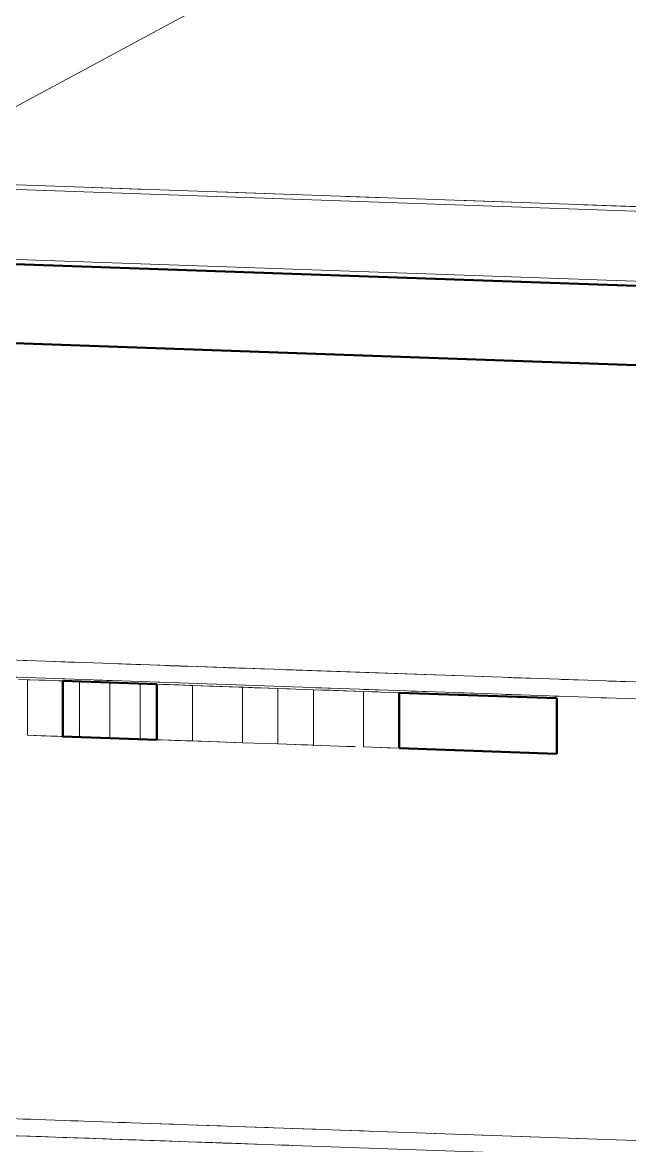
# Model space of a CAD drawing. Header units: metres. Extents: x 10 to 831, y 10 to 584.
# Drawn here: x 295.62 to 314.8, y 449.75 to 485.18 of the extents above; entities that cross this region are included whole.
import ezdxf

# ---------------------------------------------------------------- set-up
doc = ezdxf.new("R2010")
doc.units = ezdxf.units.M
for name, color, linetype, lineweight in [('CUT', 7, 'Continuous', 50), ('TXT', 7, 'Continuous', 18), ('VIS', 8, 'Continuous', 13)]:
    doc.layers.add(name, color=color, linetype=linetype, lineweight=lineweight)

msp = doc.modelspace()

# ---------------------------------------------------------------- linework, layer by layer
at = {"layer": 'CUT'}
for p, q in [((315, 476.877), (165, 482.127)), ((165, 479.627), (315, 474.377)), ((296.898, 462.661), (296.898, 464.411)), ((296.898, 464.411), (299.871, 464.307)), ((299.871, 464.307), (299.871, 462.557)), ((307.514, 462.289), (307.514, 464.039)), ((307.514, 464.039), (312.5, 463.864)), ((312.5, 463.864), (312.5, 462.115)), ((299.871, 462.557), (296.898, 462.661)), ((312.5, 462.115), (307.514, 462.289))]:
    msp.add_line(p, q, dxfattribs=at)
at = {"layer": 'TXT'}
msp.add_line((285, 476.927), (311, 490.927), dxfattribs=at)
at = {"layer": 'VIS'}
for p, q in [((315.846, 479.347), (162.902, 484.7)), ((161.15, 484.611), (318.85, 479.092)), ((318.85, 476.892), (161.15, 482.411)), ((315, 476.877), (165, 482.127)), ((315, 476.877), (165, 482.127)), ((315, 476.877), (165, 482.127)), ((297.823, 479.978), (299.575, 479.916)), ((301.828, 479.838), (303.58, 479.776)), ((165, 479.627), (314.75, 474.385)), ((165, 479.627), (314.75, 474.385)), ((315, 474.377), (165, 479.627)), ((305.833, 479.697), (307.085, 479.654)), ((309.338, 479.575), (311.09, 479.514)), ((313.343, 479.435), (315.096, 479.373)), ((297.322, 477.495), (298.073, 477.469)), ((301.328, 477.356), (302.078, 477.329)), ((305.333, 477.215), (306.084, 477.189)), ((309.338, 477.075), (310.089, 477.048)), ((313.343, 476.934), (313.593, 476.926)), ((295.642, 475.055), (295.892, 475.046)), ((296.523, 475.024), (295.773, 475.049)), ((295.861, 475.047), (296.111, 475.038)), ((296.023, 475.041), (296.773, 475.014)), ((296.335, 475.03), (296.585, 475.021)), ((296.351, 475.029), (300.602, 474.88)), ((296.643, 475.019), (296.893, 475.01)), ((297.203, 475), (298.454, 474.956)), ((298.022, 474.971), (297.273, 474.997)), ((297.522, 474.988), (298.272, 474.962)), ((297.551, 474.987), (299.3, 474.926)), ((297.644, 474.984), (297.894, 474.976)), ((297.836, 474.978), (298.086, 474.969)), ((297.861, 474.976), (298.111, 474.968)), ((298.645, 474.949), (299.396, 474.923)), ((299.522, 474.918), (298.772, 474.945)), ((298.836, 474.942), (299.086, 474.933)), ((298.877, 474.941), (299.627, 474.915)), ((299.128, 474.933), (298.899, 474.94)), ((299.022, 474.936), (299.771, 474.909)), ((299.705, 474.912), (300.957, 474.869)), ((299.861, 474.906), (300.111, 474.898)), ((300.147, 474.897), (300.397, 474.888)), ((300.337, 474.89), (300.587, 474.881)), ((300.541, 474.883), (300.791, 474.874)), ((300.96, 474.868), (300.731, 474.876)), ((301.021, 474.866), (300.771, 474.875)), ((300.976, 474.868), (301.226, 474.859)), ((301.021, 474.866), (301.271, 474.858)), ((301.049, 474.865), (302.798, 474.804)), ((301.148, 474.861), (301.398, 474.853)), ((301.337, 474.855), (301.587, 474.846)), ((301.352, 474.855), (302.103, 474.828)), ((301.725, 474.841), (301.976, 474.832)), ((301.862, 474.837), (302.112, 474.828)), ((301.877, 474.836), (302.127, 474.827)), ((302.149, 474.827), (302.399, 474.818)), ((302.207, 474.824), (303.458, 474.781)), ((303.02, 474.796), (302.27, 474.822)), ((302.52, 474.813), (303.27, 474.788)), ((302.541, 474.813), (303.789, 474.769)), ((303.25, 474.788), (302.563, 474.812)), ((302.837, 474.803), (303.087, 474.793)), ((302.853, 474.802), (303.603, 474.776)), ((303.15, 474.791), (303.4, 474.783)), ((303.362, 474.784), (304.112, 474.758)), ((303.367, 474.784), (304.117, 474.757)), ((304.519, 474.743), (303.769, 474.77)), ((303.837, 474.768), (304.088, 474.759)), ((304.019, 474.761), (304.769, 474.735)), ((304.353, 474.75), (305.103, 474.723)), ((304.474, 474.745), (304.724, 474.736)), ((304.547, 474.743), (306.296, 474.682)), ((304.651, 474.739), (304.902, 474.73)), ((304.709, 474.737), (305.96, 474.693)), ((304.838, 474.733), (305.088, 474.724)), ((304.877, 474.731), (305.127, 474.722)), ((305.039, 474.726), (306.288, 474.682)), ((305.363, 474.714), (305.613, 474.706)), ((305.519, 474.709), (306.268, 474.683)), ((305.652, 474.704), (305.903, 474.695)), ((306.019, 474.691), (305.769, 474.7)), ((305.853, 474.697), (306.604, 474.671)), ((305.867, 474.697), (306.617, 474.67)), ((306.339, 474.68), (306.589, 474.671)), ((306.653, 474.669), (306.904, 474.66)), ((306.974, 474.658), (307.224, 474.649)), ((307.113, 474.653), (307.363, 474.644)), ((307.212, 474.649), (308.462, 474.606)), ((307.518, 474.639), (307.268, 474.648)), ((307.338, 474.645), (307.588, 474.636)), ((307.354, 474.644), (313.105, 474.443)), ((307.363, 474.644), (307.613, 474.635)), ((307.518, 474.639), (307.768, 474.63)), ((307.655, 474.634), (307.905, 474.625)), ((307.73, 474.631), (307.98, 474.623)), ((307.868, 474.627), (308.618, 474.6)), ((307.878, 474.626), (308.128, 474.618)), ((308.037, 474.62), (308.787, 474.594)), ((308.045, 474.62), (309.794, 474.559)), ((308.656, 474.599), (309.406, 474.572)), ((309.517, 474.568), (308.767, 474.595)), ((308.839, 474.593), (309.089, 474.584)), ((309.017, 474.586), (309.267, 474.577)), ((309.363, 474.574), (309.613, 474.566)), ((309.714, 474.562), (310.964, 474.518)), ((309.839, 474.558), (310.089, 474.548)), ((309.868, 474.557), (310.618, 474.53)), ((310.157, 474.546), (310.407, 474.538)), ((311.017, 474.516), (310.266, 474.543)), ((310.378, 474.538), (311.128, 474.512)), ((310.516, 474.534), (311.266, 474.507)), ((310.536, 474.533), (311.286, 474.507)), ((310.61, 474.531), (310.86, 474.522)), ((310.839, 474.523), (311.089, 474.514)), ((311.159, 474.511), (311.409, 474.502)), ((311.363, 474.504), (311.613, 474.495)), ((312.515, 474.464), (311.766, 474.49)), ((311.868, 474.486), (313.118, 474.442)), ((311.885, 474.486), (312.135, 474.477)), ((312.016, 474.481), (312.765, 474.455)), ((312.042, 474.48), (313.292, 474.437)), ((312.159, 474.476), (312.41, 474.467)), ((312.216, 474.474), (313.466, 474.431)), ((312.34, 474.47), (312.59, 474.461)), ((312.608, 474.461), (312.858, 474.452)), ((312.864, 474.452), (313.614, 474.425)), ((312.883, 474.451), (313.133, 474.442)), ((312.972, 474.447), (313.222, 474.439)), ((313.034, 474.445), (314.284, 474.402)), ((313.16, 474.441), (313.911, 474.415)), ((313.234, 474.438), (313.484, 474.43)), ((314.015, 474.411), (313.265, 474.438)), ((313.341, 474.435), (313.59, 474.426)), ((313.378, 474.433), (314.128, 474.407)), ((30, 474.352), (450, 459.652)), ((313.856, 474.417), (314.606, 474.39)), ((313.881, 474.416), (330.597, 473.831)), ((314.015, 474.411), (314.264, 474.403)), ((314.369, 474.399), (315.119, 474.373)), ((314.662, 474.389), (314.912, 474.38)), ((450, 459.117), (30, 473.817)), ((295.895, 465.046), (295.645, 465.054)), ((297.296, 464.996), (296.609, 465.021)), ((297.394, 464.993), (297.144, 465.002)), ((299.128, 464.933), (298.441, 464.957)), ((298.894, 464.941), (298.644, 464.949)), ((299.432, 464.921), (299.201, 464.929)), ((300.394, 464.888), (299.643, 464.914)), ((300.96, 464.868), (300.273, 464.892)), ((300.812, 464.873), (300.582, 464.881)), ((301.892, 464.836), (301.143, 464.862)), ((295.395, 464.528), (295.645, 464.519)), ((302.193, 464.825), (301.963, 464.833)), ((302.792, 464.804), (302.105, 464.828)), ((303.392, 464.783), (302.642, 464.81)), ((303.574, 464.777), (302.884, 464.801)), ((304.624, 464.74), (303.937, 464.764)), ((304.891, 464.731), (304.142, 464.757)), ((304.956, 464.728), (304.265, 464.752)), ((308.615, 464.6), (304.624, 464.74)), ((306.739, 464.666), (305.625, 464.705)), ((306.39, 464.678), (305.641, 464.704)), ((307.39, 464.643), (307.14, 464.652)), ((308.076, 464.619), (307.407, 464.642)), ((308.889, 464.591), (308.639, 464.6)), ((309.413, 464.572), (309.19, 464.58)), ((310.389, 464.538), (310.139, 464.547)), ((311.196, 464.51), (310.974, 464.518)), ((311.888, 464.486), (311.139, 464.512)), ((295.495, 464.459), (296.22, 464.434)), ((295.495, 464.459), (296.22, 464.434)), ((295.495, 464.459), (296.22, 464.434)), ((295.495, 464.459), (296.22, 464.434)), ((295.495, 464.459), (296.22, 464.434)), ((295.495, 464.459), (296.22, 464.434)), ((295.779, 464.45), (296.898, 464.411)), ((295.779, 462.7), (295.779, 464.45)), ((296.227, 464.434), (295.891, 464.446)), ((296.227, 464.434), (295.891, 464.446)), ((296.227, 464.434), (295.891, 464.446)), ((296.227, 464.434), (295.891, 464.446)), ((296.227, 464.434), (295.891, 464.446)), ((296.227, 464.434), (295.891, 464.446)), ((296.227, 464.434), (295.891, 464.446)), ((296.152, 464.437), (295.965, 464.443)), ((296.152, 464.437), (295.965, 464.443)), ((296.152, 464.437), (295.965, 464.443)), ((296.152, 464.437), (295.965, 464.443)), ((296.152, 464.437), (295.965, 464.443)), ((296.152, 464.437), (295.965, 464.443)), ((296.152, 464.437), (296.339, 464.43)), ((296.152, 464.437), (296.339, 464.43)), ((296.152, 464.437), (296.339, 464.43)), ((296.152, 464.437), (296.339, 464.43)), ((296.152, 464.437), (296.339, 464.43)), ((296.152, 464.437), (296.339, 464.43)), ((297, 464.406), (296.75, 464.416)), ((296.898, 464.411), (296.786, 464.414)), ((298.132, 464.367), (296.868, 464.412)), ((296.895, 464.476), (297.144, 464.466)), ((296.898, 464.411), (299.871, 464.307)), ((296.898, 462.661), (296.898, 464.411)), ((297, 464.406), (297.25, 464.398)), ((297.07, 464.404), (297.318, 464.395)), ((298.417, 464.357), (297.098, 464.404)), ((297.493, 464.389), (297.195, 464.4)), ((297.493, 464.389), (297.195, 464.4)), ((297.493, 464.389), (297.195, 464.4)), ((297.493, 464.389), (297.195, 464.4)), ((297.429, 464.392), (297.668, 464.384)), ((297.429, 462.642), (297.429, 464.392)), ((297.493, 464.389), (297.79, 464.379)), ((297.894, 464.44), (298.644, 464.414)), ((298.717, 464.346), (298.035, 464.37)), ((298.385, 464.358), (298.146, 464.366)), ((298.715, 464.346), (298.385, 464.358)), ((298.682, 464.348), (298.385, 464.358)), ((298.682, 464.348), (298.385, 464.358)), ((298.682, 464.348), (298.385, 464.358)), ((298.682, 464.348), (298.385, 464.358)), ((300.99, 464.267), (298.385, 464.358)), ((299.34, 464.325), (298.385, 464.358)), ((298.385, 464.358), (298.385, 462.609)), ((298.682, 464.348), (298.979, 464.337)), ((299.871, 464.307), (299.127, 464.332)), ((299.5, 464.319), (299.25, 464.328)), ((299.705, 464.312), (299.293, 464.327)), ((299.705, 464.312), (299.293, 464.327)), ((299.705, 464.312), (299.293, 464.327)), ((299.705, 464.312), (299.293, 464.327)), ((299.705, 464.312), (299.293, 464.327)), ((299.705, 464.312), (299.293, 464.327)), ((299.823, 464.308), (299.34, 464.325)), ((299.34, 462.575), (299.34, 464.325)), ((299.375, 464.324), (299.788, 464.309)), ((299.375, 464.324), (299.788, 464.309)), ((299.375, 464.324), (299.788, 464.309)), ((299.375, 464.324), (299.788, 464.309)), ((299.375, 464.324), (299.788, 464.309)), ((299.393, 464.388), (300.144, 464.361)), ((300.556, 464.283), (299.47, 464.321)), ((300.556, 464.283), (299.47, 464.321)), ((300.556, 464.283), (299.47, 464.321)), ((299.5, 464.319), (299.75, 464.31)), ((299.558, 464.317), (299.807, 464.308)), ((299.823, 464.308), (299.582, 464.317)), ((299.823, 464.308), (299.582, 464.317)), ((299.823, 464.308), (299.582, 464.317)), ((299.823, 464.308), (299.582, 464.317)), ((299.823, 464.308), (299.582, 464.317)), ((299.688, 464.312), (300.773, 464.274)), ((299.688, 464.312), (300.773, 464.274)), ((299.688, 464.312), (300.773, 464.274)), ((299.688, 464.312), (300.773, 464.274)), ((299.688, 464.312), (300.773, 464.274)), ((299.688, 464.312), (300.773, 464.274)), ((299.688, 464.312), (300.773, 464.274)), ((299.688, 464.312), (300.773, 464.274)), ((300.536, 464.283), (299.853, 464.307)), ((299.871, 464.307), (300.99, 464.267)), ((299.871, 462.557), (299.871, 464.307)), ((300.244, 464.293), (300.057, 464.299)), ((300.244, 464.293), (300.057, 464.299)), ((300.244, 464.293), (300.057, 464.299)), ((300.244, 464.293), (300.057, 464.299)), ((300.244, 464.293), (300.057, 464.299)), ((300.244, 464.293), (300.057, 464.299)), ((300.094, 464.298), (300.43, 464.286)), ((300.094, 464.298), (300.43, 464.286)), ((300.094, 464.298), (300.43, 464.286)), ((300.094, 464.298), (300.43, 464.286)), ((300.094, 464.298), (300.43, 464.286)), ((300.094, 464.298), (300.43, 464.286)), ((300.244, 464.293), (300.43, 464.286)), ((300.244, 464.293), (300.43, 464.286)), ((300.244, 464.293), (300.43, 464.286)), ((300.244, 464.293), (300.43, 464.286)), ((300.244, 464.293), (300.43, 464.286)), ((300.244, 464.293), (300.43, 464.286)), ((300.893, 464.336), (301.143, 464.327)), ((301.67, 464.243), (300.912, 464.27)), ((300.99, 464.267), (302.573, 464.212)), ((300.99, 464.267), (300.99, 464.267)), ((300.99, 462.517), (300.99, 464.267)), ((300.99, 462.517), (300.99, 464.267)), ((301.517, 464.249), (301.254, 464.258)), ((301.517, 464.249), (301.254, 464.258)), ((301.517, 464.249), (301.254, 464.258)), ((301.517, 464.249), (301.254, 464.258)), ((301.517, 464.249), (301.254, 464.258)), ((301.517, 464.249), (301.254, 464.258)), ((301.517, 464.249), (301.781, 464.24)), ((301.517, 464.249), (301.781, 464.24)), ((301.517, 464.249), (301.781, 464.24)), ((301.517, 464.249), (301.781, 464.24)), ((301.517, 464.249), (301.781, 464.24)), ((301.517, 464.249), (301.781, 464.24)), ((303.692, 464.173), (301.846, 464.237)), ((303.692, 464.173), (302.341, 464.22)), ((303.692, 464.173), (302.341, 464.22)), ((303.692, 464.173), (302.341, 464.22)), ((303.692, 464.173), (302.341, 464.22)), ((303.692, 464.173), (302.341, 464.22)), ((303.692, 464.173), (302.341, 464.22)), ((303.692, 464.173), (302.341, 464.22)), ((302.392, 464.283), (302.642, 464.274)), ((303.692, 464.173), (302.483, 464.215)), ((303.692, 464.173), (302.483, 464.215)), ((303.692, 464.173), (302.483, 464.215)), ((303.692, 464.173), (302.483, 464.215)), ((303.692, 464.173), (302.483, 464.215)), ((303.692, 464.173), (302.483, 464.215)), ((302.573, 464.212), (303.692, 464.173)), ((302.573, 462.462), (302.573, 464.212)), ((302.611, 464.211), (303.692, 464.173)), ((302.611, 464.211), (303.692, 464.173)), ((302.611, 464.211), (303.692, 464.173)), ((302.611, 464.211), (303.692, 464.173)), ((302.611, 464.211), (303.692, 464.173)), ((302.611, 464.211), (303.692, 464.173)), ((302.946, 464.198), (302.76, 464.205)), ((302.946, 464.198), (302.76, 464.205)), ((302.946, 464.198), (302.76, 464.205)), ((302.946, 464.198), (302.76, 464.205)), ((302.946, 464.198), (302.76, 464.205)), ((302.946, 464.198), (302.76, 464.205)), ((302.946, 464.198), (303.132, 464.192)), ((302.946, 464.198), (303.132, 464.192)), ((302.946, 464.198), (303.132, 464.192)), ((302.946, 464.198), (303.132, 464.192)), ((302.946, 464.198), (303.132, 464.192)), ((302.946, 464.198), (303.132, 464.192)), ((303.692, 464.173), (303.439, 464.181)), ((303.692, 464.173), (303.506, 464.179)), ((303.692, 464.173), (303.506, 464.179)), ((303.692, 464.173), (303.506, 464.179)), ((303.692, 464.173), (303.506, 464.179)), ((303.692, 464.173), (303.506, 464.179)), ((303.692, 464.173), (303.506, 464.179)), ((303.692, 464.173), (304.811, 464.134)), ((304.065, 464.159), (303.692, 464.173)), ((303.692, 464.173), (304.252, 464.153)), ((304.065, 464.159), (303.692, 464.173)), ((303.692, 464.173), (304.252, 464.153)), ((304.065, 464.159), (303.692, 464.173)), ((303.692, 464.173), (304.252, 464.153)), ((304.065, 464.159), (303.692, 464.173)), ((303.692, 464.173), (304.252, 464.153)), ((304.065, 464.159), (303.692, 464.173)), ((303.692, 464.173), (304.252, 464.153)), ((304.065, 464.159), (303.692, 464.173)), ((303.692, 464.173), (304.252, 464.153)), ((303.692, 464.173), (303.913, 464.165)), ((303.692, 462.423), (303.692, 464.173)), ((303.892, 464.231), (304.142, 464.222)), ((304.891, 464.195), (305.641, 464.169)), ((313.387, 464.433), (312.638, 464.459)), ((314.387, 464.398), (314.137, 464.407)), ((314.712, 464.387), (314.498, 464.394)), ((296.898, 463.244), (296.898, 464.119)), ((296.898, 463.244), (296.898, 464.119)), ((296.898, 463.244), (296.898, 464.119)), ((296.898, 463.244), (296.898, 464.119)), ((296.898, 463.244), (296.898, 464.119)), ((296.898, 463.244), (296.898, 464.119)), ((299.34, 463.158), (299.34, 464.033)), ((299.34, 463.158), (299.34, 464.033)), ((299.34, 463.158), (299.34, 464.033)), ((299.34, 463.158), (299.34, 464.033)), ((299.34, 463.158), (299.34, 464.033)), ((304.811, 464.134), (306.394, 464.078)), ((304.811, 462.384), (304.811, 464.134)), ((306.394, 464.078), (305.043, 464.125)), ((306.394, 464.078), (305.043, 464.125)), ((306.394, 464.078), (305.043, 464.125)), ((306.394, 464.078), (305.043, 464.125)), ((306.394, 464.078), (305.043, 464.125)), ((306.394, 464.078), (305.043, 464.125)), ((306.394, 464.078), (305.043, 464.125)), ((305.339, 464.115), (305.075, 464.124)), ((305.339, 464.115), (305.075, 464.124)), ((305.339, 464.115), (305.075, 464.124)), ((305.339, 464.115), (305.075, 464.124)), ((305.339, 464.115), (305.075, 464.124)), ((305.339, 464.115), (305.075, 464.124)), ((305.339, 464.115), (305.603, 464.106)), ((305.339, 464.115), (305.603, 464.106)), ((305.339, 464.115), (305.603, 464.106)), ((305.339, 464.115), (305.603, 464.106)), ((305.339, 464.115), (305.603, 464.106)), ((305.339, 464.115), (305.603, 464.106)), ((306.394, 464.078), (306.13, 464.087)), ((306.394, 464.078), (306.13, 464.087)), ((306.394, 464.078), (306.13, 464.087)), ((306.394, 464.078), (306.13, 464.087)), ((306.394, 464.078), (306.13, 464.087)), ((306.394, 464.078), (306.13, 464.087)), ((306.39, 464.143), (307.14, 464.117)), ((306.394, 464.078), (306.394, 464.078)), ((306.394, 464.078), (307.514, 464.039)), ((306.767, 464.065), (306.394, 464.078)), ((306.394, 464.078), (306.394, 464.078)), ((306.394, 464.078), (306.394, 464.078)), ((306.394, 464.078), (306.954, 464.058)), ((306.767, 464.065), (306.394, 464.078)), ((306.394, 464.078), (306.394, 464.078)), ((306.394, 464.078), (306.394, 464.078)), ((306.394, 464.078), (306.954, 464.058)), ((306.767, 464.065), (306.394, 464.078)), ((306.394, 464.078), (306.394, 464.078)), ((306.394, 464.078), (306.394, 464.078)), ((306.394, 464.078), (306.954, 464.058)), ((306.767, 464.065), (306.394, 464.078)), ((306.394, 464.078), (306.394, 464.078)), ((306.394, 464.078), (306.394, 464.078)), ((306.394, 464.078), (306.954, 464.058)), ((306.767, 464.065), (306.394, 464.078)), ((306.394, 464.078), (306.394, 464.078)), ((306.394, 464.078), (306.394, 464.078)), ((306.394, 464.078), (306.954, 464.058)), ((306.767, 464.065), (306.394, 464.078)), ((306.394, 464.078), (306.394, 464.078)), ((306.842, 464.062), (306.394, 464.078)), ((306.394, 464.078), (306.394, 464.078)), ((306.394, 464.078), (306.954, 464.058)), ((306.394, 464.078), (306.933, 464.059)), ((306.394, 462.328), (306.394, 464.078)), ((307.514, 464.039), (307.327, 464.046)), ((307.514, 464.039), (307.327, 464.046)), ((307.514, 464.039), (307.327, 464.046)), ((307.514, 464.039), (307.327, 464.046)), ((307.514, 464.039), (307.327, 464.046)), ((307.514, 464.039), (307.327, 464.046)), ((307.514, 464.039), (307.402, 464.043)), ((307.472, 464.04), (310.165, 463.946)), ((307.514, 464.039), (312.5, 463.864)), ((307.514, 462.289), (307.514, 464.039)), ((307.514, 462.289), (307.514, 464.039)), ((307.514, 462.289), (307.514, 464.039)), ((307.514, 462.289), (307.514, 464.039)), ((307.514, 462.289), (307.514, 464.039)), ((307.514, 462.289), (307.514, 464.039)), ((307.514, 462.289), (307.514, 464.039)), ((307.514, 464.039), (312.5, 463.864)), ((307.522, 464.038), (307.771, 464.03)), ((307.656, 464.034), (308.316, 464.01)), ((312.5, 463.864), (307.75, 464.031)), ((307.89, 464.091), (308.639, 464.065)), ((308, 464.022), (311.75, 463.89)), ((308.518, 464.004), (312.5, 463.864)), ((309.389, 464.038), (310.139, 464.012)), ((310.704, 463.927), (312.5, 463.864)), ((310.888, 463.986), (311.638, 463.959)), ((312.388, 463.933), (312.638, 463.924)), ((312.5, 463.864), (312.5, 463.864)), ((312.5, 462.115), (312.5, 463.864)), ((312.5, 463.864), (312.5, 462.115)), ((313.887, 463.88), (314.137, 463.872)), ((296.898, 462.661), (295.779, 462.7)), ((295.779, 462.7), (295.779, 462.7)), ((297.082, 462.654), (295.996, 462.692)), ((297.082, 462.654), (295.996, 462.692)), ((296.213, 462.684), (297.299, 462.647)), ((296.213, 462.684), (297.299, 462.647)), ((296.213, 462.684), (297.299, 462.647)), ((296.213, 462.684), (297.299, 462.647)), ((296.213, 462.684), (297.299, 462.647)), ((296.213, 462.684), (298.385, 462.609)), ((296.213, 462.684), (297.299, 462.647)), ((296.213, 462.684), (297.299, 462.647)), ((296.213, 462.684), (297.299, 462.647)), ((296.213, 462.684), (297.299, 462.647)), ((296.307, 462.681), (297.625, 462.635)), ((296.674, 462.668), (296.339, 462.68)), ((296.525, 462.673), (296.339, 462.68)), ((296.674, 462.668), (296.339, 462.68)), ((296.525, 462.673), (296.339, 462.68)), ((296.674, 462.668), (296.339, 462.68)), ((296.525, 462.673), (296.339, 462.68)), ((296.674, 462.668), (296.339, 462.68)), ((296.525, 462.673), (296.339, 462.68)), ((296.674, 462.668), (296.339, 462.68)), ((296.525, 462.673), (296.339, 462.68)), ((296.674, 462.668), (296.339, 462.68)), ((296.525, 462.673), (296.339, 462.68)), ((296.525, 462.673), (296.712, 462.667)), ((296.525, 462.673), (296.712, 462.667)), ((296.525, 462.673), (296.712, 462.667)), ((296.525, 462.673), (296.712, 462.667)), ((296.525, 462.673), (296.712, 462.667)), ((296.525, 462.673), (296.712, 462.667)), ((297.429, 462.642), (296.704, 462.667)), ((296.945, 462.659), (296.704, 462.667)), ((296.945, 462.659), (296.704, 462.667)), ((296.945, 462.659), (296.704, 462.667)), ((296.945, 462.659), (296.704, 462.667)), ((296.945, 462.659), (296.704, 462.667)), ((299.871, 462.557), (296.898, 462.661)), ((296.898, 462.661), (297.642, 462.635)), ((297.394, 462.643), (296.981, 462.658)), ((297.394, 462.643), (296.981, 462.658)), ((297.394, 462.643), (296.981, 462.658)), ((297.394, 462.643), (296.981, 462.658)), ((297.394, 462.643), (296.981, 462.658)), ((297.063, 462.654), (297.476, 462.64)), ((297.063, 462.654), (297.476, 462.64)), ((297.063, 462.654), (297.476, 462.64)), ((297.063, 462.654), (297.476, 462.64)), ((297.063, 462.654), (297.476, 462.64)), ((297.063, 462.654), (297.476, 462.64)), ((297.353, 462.644), (298.035, 462.62)), ((297.429, 462.642), (298.385, 462.609)), ((298.087, 462.619), (297.79, 462.629)), ((298.055, 462.62), (298.385, 462.609)), ((298.087, 462.619), (298.385, 462.609)), ((298.087, 462.619), (298.385, 462.609)), ((298.087, 462.619), (298.385, 462.609)), ((298.087, 462.619), (298.385, 462.609)), ((298.087, 462.619), (298.385, 462.609)), ((298.385, 462.609), (298.623, 462.6)), ((299.276, 462.577), (298.979, 462.587)), ((299.34, 462.575), (299.101, 462.583)), ((299.276, 462.577), (299.574, 462.567)), ((299.276, 462.577), (299.574, 462.567)), ((299.276, 462.577), (299.574, 462.567)), ((299.276, 462.577), (299.574, 462.567)), ((299.276, 462.577), (299.574, 462.567)), ((299.34, 462.575), (299.582, 462.567)), ((299.626, 462.565), (299.853, 462.557)), ((299.871, 462.557), (299.982, 462.553)), ((300.99, 462.517), (299.871, 462.557)), ((300, 462.552), (301.846, 462.487)), ((300.617, 462.53), (300.43, 462.536)), ((300.617, 462.53), (300.43, 462.536)), ((300.617, 462.53), (300.43, 462.536)), ((300.617, 462.53), (300.43, 462.536)), ((300.617, 462.53), (300.43, 462.536)), ((300.617, 462.53), (300.43, 462.536)), ((300.543, 462.533), (300.99, 462.517)), ((300.543, 462.533), (300.878, 462.521)), ((300.543, 462.533), (300.878, 462.521)), ((300.543, 462.533), (300.878, 462.521)), ((300.543, 462.533), (300.878, 462.521)), ((300.543, 462.533), (300.878, 462.521)), ((300.543, 462.533), (300.878, 462.521)), ((300.617, 462.53), (300.803, 462.524)), ((300.617, 462.53), (300.803, 462.524)), ((300.617, 462.53), (300.803, 462.524)), ((300.617, 462.53), (300.803, 462.524)), ((300.617, 462.53), (300.803, 462.524)), ((300.617, 462.53), (300.803, 462.524)), ((300.791, 462.524), (301.516, 462.499)), ((300.791, 462.524), (301.516, 462.499)), ((300.791, 462.524), (301.516, 462.499)), ((300.791, 462.524), (301.516, 462.499)), ((300.791, 462.524), (301.516, 462.499)), ((300.791, 462.524), (301.516, 462.499)), ((300.99, 462.517), (302.341, 462.47)), ((302.573, 462.462), (300.99, 462.517)), ((300.99, 462.517), (300.99, 462.517)), ((302.071, 462.48), (301.26, 462.507)), ((302.071, 462.48), (301.26, 462.507)), ((302.071, 462.48), (301.26, 462.507)), ((302.071, 462.48), (301.26, 462.507)), ((302.071, 462.48), (301.26, 462.507)), ((302.071, 462.48), (301.26, 462.507)), ((301.53, 462.498), (302.341, 462.47)), ((301.53, 462.498), (302.341, 462.47)), ((301.53, 462.498), (302.341, 462.47)), ((301.53, 462.498), (302.341, 462.47)), ((301.53, 462.498), (302.341, 462.47)), ((303.692, 462.423), (302.573, 462.462)), ((304.811, 462.384), (303.692, 462.423)), ((304.773, 462.385), (303.962, 462.413)), ((304.773, 462.385), (303.962, 462.413)), ((304.773, 462.385), (303.962, 462.413)), ((304.773, 462.385), (303.962, 462.413)), ((304.773, 462.385), (303.962, 462.413)), ((304.773, 462.385), (303.962, 462.413)), ((304.233, 462.404), (305.043, 462.375)), ((304.438, 462.397), (304.252, 462.403)), ((304.438, 462.397), (304.252, 462.403)), ((304.438, 462.397), (304.252, 462.403)), ((304.438, 462.397), (304.252, 462.403)), ((304.438, 462.397), (304.252, 462.403)), ((304.438, 462.397), (304.252, 462.403)), ((304.438, 462.397), (304.625, 462.39)), ((304.438, 462.397), (304.625, 462.39)), ((304.438, 462.397), (304.625, 462.39)), ((304.438, 462.397), (304.625, 462.39)), ((304.438, 462.397), (304.625, 462.39)), ((304.438, 462.397), (304.625, 462.39)), ((305.867, 462.346), (304.811, 462.384)), ((305.867, 462.346), (305.603, 462.356)), ((305.867, 462.346), (305.603, 462.356)), ((305.867, 462.346), (305.603, 462.356)), ((305.867, 462.346), (305.603, 462.356)), ((305.867, 462.346), (305.603, 462.356)), ((305.867, 462.346), (305.603, 462.356)), ((305.867, 462.346), (306.13, 462.337)), ((305.867, 462.346), (306.13, 462.337)), ((305.867, 462.346), (306.13, 462.337)), ((305.867, 462.346), (306.13, 462.337)), ((305.867, 462.346), (306.13, 462.337)), ((305.867, 462.346), (306.13, 462.337)), ((307.514, 462.289), (306.394, 462.328)), ((306.394, 462.328), (306.394, 462.328)), ((307.113, 462.303), (306.933, 462.309)), ((307.514, 462.289), (306.954, 462.308)), ((307.514, 462.289), (306.954, 462.308)), ((307.514, 462.289), (306.954, 462.308)), ((307.514, 462.289), (306.954, 462.308)), ((307.514, 462.289), (306.954, 462.308)), ((307.514, 462.289), (306.954, 462.308)), ((307.14, 462.302), (307.514, 462.289)), ((307.14, 462.302), (307.514, 462.289)), ((307.14, 462.302), (307.514, 462.289)), ((307.14, 462.302), (307.514, 462.289)), ((307.14, 462.302), (307.514, 462.289)), ((307.14, 462.302), (307.514, 462.289)), ((307.514, 462.289), (312.5, 462.115)), ((307.831, 462.277), (307.651, 462.284)), ((312.5, 462.115), (308.37, 462.259)), ((310, 462.202), (310.25, 462.193)), ((312, 462.132), (312.5, 462.115)), ((312.5, 462.115), (312.25, 462.123)), ((312.5, 462.115), (312.5, 462.115)), ((30, 459.887), (450, 445.187)), ((450, 444.652), (30, 459.352)), ((295.895, 450.581), (295.645, 450.589)), ((297.394, 450.528), (297.144, 450.536)), ((298.894, 450.476), (298.644, 450.484)), ((300.394, 450.423), (299.643, 450.449)), ((301.892, 450.37), (301.143, 450.397)), ((303.392, 450.318), (302.642, 450.345)), ((295.395, 450.063), (295.645, 450.054)), ((296.209, 450.034), (295.5, 450.06)), ((296.669, 450.019), (296.209, 450.034)), ((296.669, 450.019), (296.899, 450.01)), ((297.488, 449.99), (296.797, 450.014)), ((296.895, 450.01), (297.144, 450.001)), ((297.027, 450.006), (297.719, 449.981)), ((298.971, 449.938), (297.359, 449.994)), ((297.59, 449.986), (298.28, 449.962)), ((304.891, 450.265), (304.142, 450.292)), ((306.39, 450.213), (305.641, 450.24)), ((307.39, 450.178), (307.14, 450.187)), ((308.889, 450.125), (308.639, 450.135)), ((310.389, 450.073), (310.139, 450.082)), ((311.888, 450.021), (311.139, 450.047)), ((313.387, 449.968), (312.638, 449.995)), ((297.894, 449.976), (298.644, 449.949)), ((298.971, 449.938), (299.201, 449.93)), ((299.794, 449.909), (299.102, 449.933)), ((299.333, 449.925), (300.025, 449.901)), ((299.393, 449.923), (300.144, 449.897)), ((300.352, 449.889), (299.661, 449.913)), ((300.352, 449.889), (300.582, 449.881)), ((300.893, 449.87), (301.143, 449.862)), ((301.733, 449.841), (301.042, 449.865)), ((301.638, 449.844), (301.408, 449.852)), ((302.531, 449.813), (301.638, 449.844)), ((301.733, 449.841), (301.963, 449.833)), ((302.302, 449.821), (301.97, 449.833)), ((302.302, 449.821), (301.97, 449.833)), ((302.085, 449.829), (302.755, 449.805)), ((302.392, 449.818), (302.642, 449.81)), ((302.654, 449.809), (302.424, 449.817)), ((302.654, 449.809), (302.884, 449.801)), ((302.965, 449.798), (302.855, 449.802)), ((303.187, 449.79), (302.855, 449.802)), ((303.85, 449.767), (303.739, 449.771)), ((303.85, 449.767), (303.739, 449.771)), ((304.035, 449.76), (303.805, 449.769)), ((303.892, 449.765), (304.142, 449.757)), ((314.387, 449.933), (314.137, 449.942))]:
    msp.add_line(p, q, dxfattribs=at)

doc.saveas('drawing.dxf')
